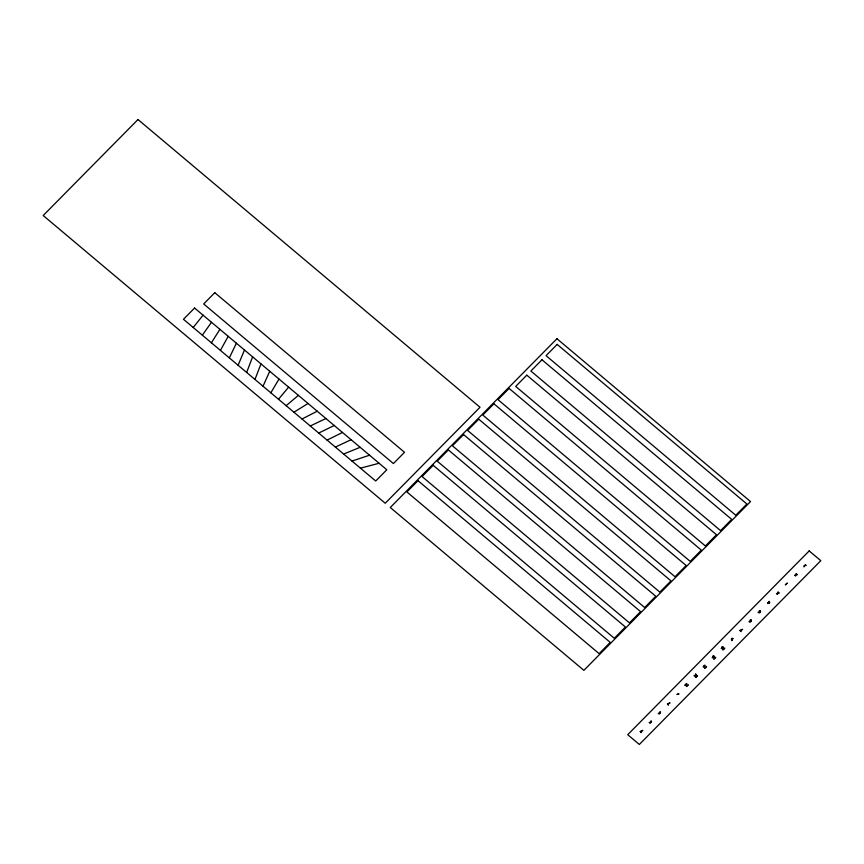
<?xml version="1.0" encoding="UTF-8"?>
<svg xmlns="http://www.w3.org/2000/svg" width="864" height="864" viewBox="0 0 864 864"><rect width="100%" height="100%" fill="white"/><g stroke="black" fill="none" stroke-linecap="round" stroke-linejoin="round"><path stroke-width="1.3" d="M246.65 372.449L252.612 356.875M254.966 379.447L260.96 363.895M238.097 365.256L244.49 350.039M263.023 386.23L269.73 371.272M229.338 357.89L236.39 343.224M220.428 350.395L228.193 336.323M270.842 392.796L278.986 379.058M211.41 342.814L219.888 329.335M202.338 335.178L211.496 322.283M650.624 721.289L650.732 722.099M804.881 565.121C804.503 566.006 804.319 566.924 803.92 566.86M193.223 327.51L203.051 315.176M278.5 399.244L288.619 387.158M750.082 620.136C752.771 618.754 750.956 623.03 749.423 621.853A1.177 1.08 -16.2 0 1 749.012 621.432L749.455 621.572M759.154 610.956C761.843 609.53 759.974 613.969 758.495 612.662A1.177 1.08 -16.2 0 1 758.084 612.252L758.527 612.382M704.311 665.474C703.89 666.349 703.696 667.246 703.372 667.235M659.686 712.109L659.794 712.919M685.217 685.076L686.815 683.456L684.785 685.26M640.17 731.484L641.272 732.64L640.494 731.635M667.364 703.933L668.477 705.1L667.699 704.084M739.94 630.428L741.053 631.595L740.275 630.58M695.12 676.372L693.986 675.68L695.563 675.108A1.123 1.026 -16.2 0 0 696.287 675.022M785.732 584.658L787.342 583.038L785.3 584.842M696.578 675.032L695.477 673.931L696.254 674.935M686.707 686.329L688.306 684.709L686.275 686.513M777.589 594.389L776.455 593.698L778.043 593.125M795.722 576.029L794.588 575.338L796.165 574.765M695.952 677.3L697.55 675.68L695.52 677.484M705.002 668.088L706.612 666.468L704.581 668.272M714.128 658.94L715.727 657.32L713.696 659.124M723.211 649.75L724.81 648.13L722.779 649.933M779.058 593.039L777.946 591.948L778.723 592.952M797.18 574.69L796.079 573.588L796.856 574.592M732.002 638.982C732.726 643.842 729.626 636.422 733.234 638.68M676.836 694.494L677.506 694.31M803.79 565.942L804.643 565.79M703.22 666.284L704.074 666.133M659.729 713.189L658.249 713.308L659.146 714.064L660.139 713.178M650.657 722.369L649.188 722.488L650.084 723.244L651.078 722.358M286.146 405.67L298.382 395.377M731.657 639.284C734.076 639.976 729.475 640.451 732.65 638.539M293.933 412.225L308.016 403.477M301.979 418.997L317.228 411.221M327.089 440.111L342.479 432.464M318.708 433.069L334.195 425.498M310.284 425.984L325.901 418.522M335.362 447.077L351.097 439.711M343.624 454.032L360.137 447.325M740.621 630.461L742.198 629.748A3.758 3.434 -16.2 0 0 742.608 629.467L742.37 629.273A3.694 3.38 -16.2 0 1 741.96 629.554L740.21 630.342M640.84 731.516L642.427 730.804A3.758 3.434 -16.2 0 0 642.838 730.523L642.6 730.318A3.694 3.38 -16.2 0 1 642.19 730.609L640.462 731.387M668.045 703.966L669.622 703.253A3.758 3.434 -16.2 0 0 670.032 702.972L669.794 702.778A3.694 3.38 -16.2 0 1 669.384 703.058L667.634 703.847M351.983 461.063L369.533 455.22M750.082 621.702L750.794 621.259L750.125 621.119M768.334 603.191L767.934 603.299A4.028 3.683 -16.2 0 0 767.556 603.439L769.176 601.366L768.96 601.992C771.52 603.191 767.156 603.31 769.014 602.813M360.45 468.18L379.091 463.266M768.431 602.942L767.891 603.094L768.766 602.186L769.424 602.748M759.11 612.522L759.866 612.068L759.272 611.993M722.768 647.989L721.613 648.292L722.52 647.374L723.179 647.924M713.686 657.191L712.562 657.472L713.437 656.564L714.096 657.115M660.258 711.666L660.571 712.098M651.197 720.846L651.532 721.31M805.496 564.743L805.982 565.661L805.712 565.164M704.916 665.096L705.175 665.539M796.889 574.679A1.123 1.026 -16.2 0 1 796.165 574.744M778.766 593.039A1.123 1.026 -16.2 0 1 778.043 593.104M678.812 694.03L677.7 694.094L678.802 694.008M751.324 620.449C750.492 622.598 749.758 619.024 751.324 620.482M760.396 611.269C759.877 613.289 758.614 610.027 760.396 611.237M137.981 119.534L43.2 215.525L385.236 503.248L480.017 407.257L137.981 119.534M194.573 308.038L183.46 319.291L375.7 481.01L386.813 469.746L194.573 308.038M214.79 292.702L203.677 303.955L393.401 463.547L404.514 452.293L214.79 292.702M556.934 338.72L390.28 507.503L583.88 670.356L750.524 501.574L556.934 338.72M417.992 480.686L406.89 491.94L599.13 653.659L610.243 642.395L417.992 480.686M433.177 465.307L422.075 476.561L614.304 638.28L625.417 627.026L433.177 465.307M448.362 449.928L437.249 461.182L629.489 622.901L640.602 611.647L448.362 449.928M463.547 434.56L452.434 445.802L644.674 607.522L655.787 596.268L463.547 434.56M478.732 419.18L467.618 430.434L659.858 592.142L670.972 580.889L478.732 419.18M493.916 403.801L482.803 415.055L675.043 576.763L686.156 565.51L493.916 403.801M509.09 388.422L497.988 399.676L690.228 561.384L701.341 550.13L509.09 388.422M526.792 375.16L515.689 386.413L705.413 546.005L716.515 534.762L526.792 375.16M541.976 359.78L530.874 371.034L720.587 530.636L731.7 519.383L541.976 359.78M557.161 344.412L546.048 355.666L735.772 515.257L746.885 504.004L557.161 344.412M809.179 550.919L627.728 734.702L639.338 744.466L820.8 560.682L809.179 550.919M713.167 655.97L712.228 657.817A4.028 3.683 -16.2 0 1 712.584 657.688L714.539 657.126L713.848 655.744L713.167 655.97M722.239 646.78L721.31 648.626A4.028 3.683 -16.2 0 1 721.656 648.497L723.622 647.935L722.93 646.553L722.239 646.78"/></g></svg>
